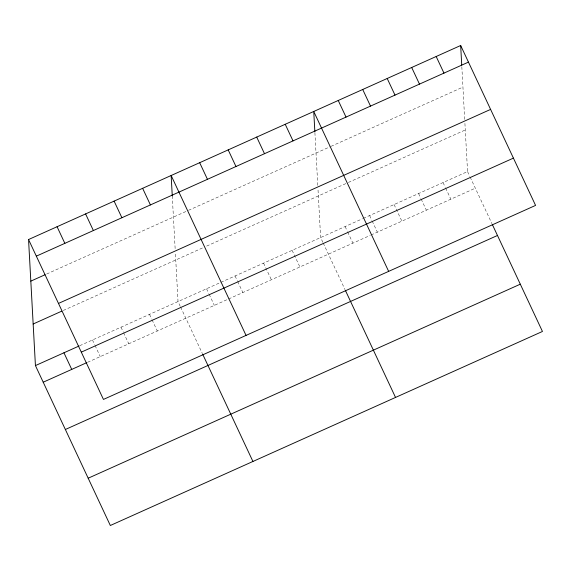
<?xml version="1.0" encoding="UTF-8"?>
<svg xmlns="http://www.w3.org/2000/svg" width="571" height="571" viewBox="0 0 571 571"><rect width="100%" height="100%" fill="white"/><g stroke="black" fill="none" stroke-linecap="round" stroke-linejoin="round"><path stroke-width="0.43" stroke-dasharray="2.85 2.14" d="M46.665 274.016L187.681 210.699M188.473 210.342L330.238 146.69M331.023 146.333L462.938 87.106M63.26 310.481L204.275 247.157M206.652 246.094L347.582 182.813M348.374 182.456L465.279 129.967M79.79 345.676L362.492 218.743M363.277 218.386L467.549 171.571L464.851 122.094M87.577 362.292L227.8 299.332M228.593 298.976L370.272 235.359M371.064 235.002L475.329 188.187M467.549 171.571L469.769 176.318M470.14 177.11L491.945 223.646M443.06 182.563L445.287 187.309M445.658 188.102L450.847 199.179M418.572 193.555L420.798 198.308M421.17 199.101L426.359 210.178M394.09 204.554L401.87 221.17M369.601 215.545L371.821 220.299M372.192 221.084L377.381 232.161M345.112 226.544L347.339 231.291M347.71 232.083L352.899 243.16M322.851 242.29L320.624 237.536L317.926 188.066M323.222 243.075L345.02 289.618M292.109 250.348L299.889 266.964M263.588 263.152L271.368 279.769M235.066 275.957L237.293 280.704M237.664 281.496L242.853 292.573M206.545 288.762L208.772 293.508M209.143 294.301L214.332 305.378M180.25 306.313L178.024 301.567L175.425 253.845M180.622 307.105L202.42 353.649M149.509 314.371L151.729 319.125M152.1 319.91L157.289 330.994M120.988 327.183L123.215 331.929M123.579 332.722L128.768 343.799M92.466 339.988L94.693 344.734M95.064 345.526L100.253 356.604M461.825 66.728L464.801 121.216M314.906 132.7L317.883 187.188M172.264 195.874L175.183 249.47"/><path stroke-width="0.86" d="M28.55 239.535L460.669 45.502L535.569 205.403L103.451 399.429L28.55 239.535L35.431 365.597L110.331 525.498L542.45 331.465L492.309 224.439M36.337 256.151L468.456 62.118M30.82 281.132L45.08 274.73M58.485 303.429L490.603 109.404M33.161 324L61.675 311.188M35.431 365.597L78.998 346.033M81.303 352.15L513.422 158.117M43.21 382.213L86.785 362.649M65.358 429.499L497.484 235.466M88.184 478.212L520.302 284.187M436.18 56.493L443.967 73.109M411.698 67.492L419.478 84.108M387.209 78.484L394.996 95.1M362.721 89.483L370.508 106.099M338.239 100.475L346.019 117.091M388.651 271.375L313.75 111.473L314.864 131.851M285.229 124.278L293.016 140.894M345.391 290.403L395.532 397.437M256.707 137.083L264.494 153.699M228.186 149.887L235.973 166.504M199.672 162.692L207.451 179.315M246.051 335.405L171.15 175.504L172.264 195.874M142.629 188.309L150.416 204.925M202.791 354.434L252.932 461.468M114.107 201.113L121.894 217.729M85.593 213.918L93.373 230.534M57.071 226.723L64.851 243.339M63.945 352.792L71.732 369.408M460.669 45.502L461.732 65.03"/></g></svg>
